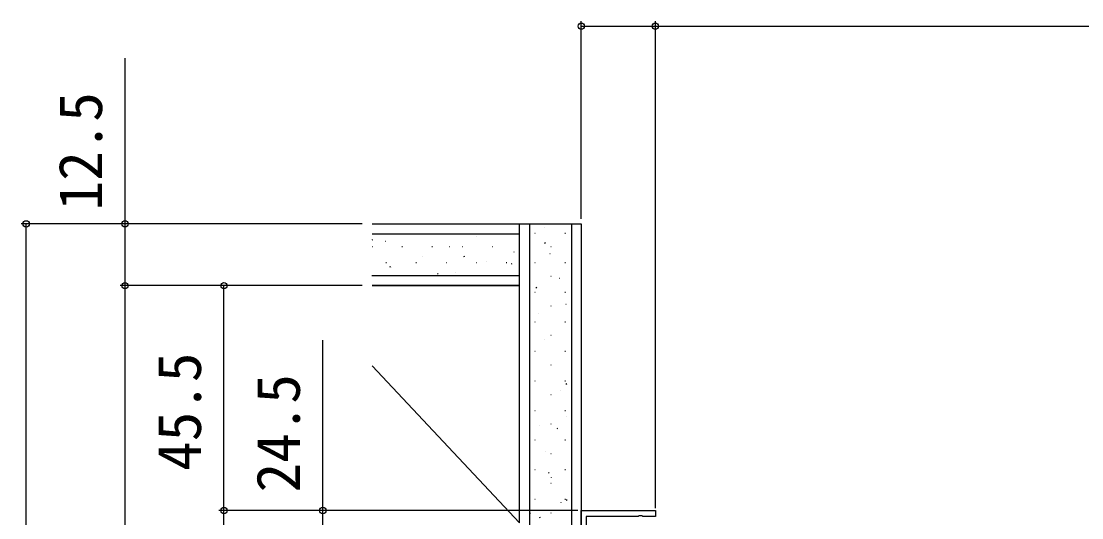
# Model space of a CAD drawing. Units: millimetres, scale not verified. Extents: x -525 to 525, y -783 to 779.
# Drawn here: x -160.7 to 53.9, y 441 to 541.5 of the extents above; entities that cross this region are included whole.
import ezdxf
from ezdxf.enums import TextEntityAlignment as Align

# ---------------------------------------------------------------- set-up
doc = ezdxf.new("R2010")
doc.units = ezdxf.units.MM
doc.header["$LTSCALE"] = 4
for name, color, linetype in [('0-2_YKK_11', 7, 'Continuous'), ('0-6_YKK_D', 6, 'Continuous'), ('0-8_YSS_K', 3, 'Continuous')]:
    doc.layers.add(name, color=color, linetype=linetype)
doc.styles.add('ＭＳ ゴシック', font='')
doc.styles.get('ＭＳ ゴシック').set_extended_font_data('MS Gothic')

msp = doc.modelspace()

# ---------------------------------------------------------------- linework, layer by layer
at = {"layer": '0-2_YKK_11'}
for points in [[(-47.381, 442.454), (-32.381, 442.454), (-32.381, 441.254), (-34.923, 441.254), (-35.106, 441.374), (-35.656, 441.374), (-35.839, 441.254), (-46.381, 441.254), (-46.381, 437.254), (-45.081, 437.254), (-45.081, 436.454), (-46.181, 436.454), (-46.181, 434.854), (-40.981, 434.854), (-40.981, 436.454), (-42.081, 436.454), (-42.081, 437.254), (-40.881, 437.254)], [(-39.881, 436.254), (-39.881, 433.754), (-47.381, 433.754), (-47.381, 442.454)]]:
    msp.add_lwpolyline(points, dxfattribs=at)
at = {"layer": '0-6_YKK_D'}
for p, q in [((-47.369, 501.454), (-47.369, 541.454)), ((-32.381, 442.91), (-32.381, 541.454)), ((-32.381, 442.91), (-32.381, 541.454)), ((-47.369, 540.454), (-32.381, 540.454)), ((-32.381, 540.454), (321.619, 540.454)), ((-91.66, 500.454), (-160.66, 500.454)), ((-159.66, 292.454), (-159.66, 500.454)), ((-91.66, 500.454), (-140.66, 500.454)), ((-91.66, 487.954), (-140.66, 487.954)), ((-91.66, 487.954), (-140.66, 487.954)), ((-139.66, 304.954), (-139.66, 487.954)), ((-119.66, 442.454), (-119.66, 487.954)), ((-48.081, 442.454), (-120.66, 442.454)), ((-119.66, 317.454), (-119.66, 442.454)), ((-48.081, 442.454), (-100.66, 442.454))]:
    msp.add_line(p, q, dxfattribs=at)
for points in [[(-139.66, 487.954), (-139.66, 500.454), (-139.66, 534.004)], [(-99.66, 417.954), (-99.66, 442.454), (-99.66, 476.959)]]:
    msp.add_lwpolyline(points, dxfattribs=at)
for centre in [(-47.369, 540.454), (-32.381, 540.454), (-32.381, 540.454), (-159.66, 500.454), (-139.66, 500.454), (-139.66, 487.954), (-139.66, 487.954), (-119.66, 487.954), (-119.66, 442.454), (-119.66, 442.454), (-99.66, 442.454)]:
    msp.add_circle(centre, 0.637, dxfattribs=at)
at = {"layer": '0-8_YSS_K'}
for p, q in [((-89.66, 500.454), (-47.369, 500.454)), ((-59.881, 439.954), (-59.863, 500.454)), ((-57.869, 500.454), (-57.869, 292.454)), ((-49.369, 500.454), (-49.369, 292.454)), ((-47.369, 500.454), (-47.369, 292.454)), ((-89.66, 498.454), (-59.869, 498.454)), ((-68.519, 497.829), (-68.5, 497.836)), ((-56.776, 498.596), (-56.676, 498.596)), ((-54.909, 499.706), (-54.89, 499.713)), ((-50.696, 498.596), (-50.596, 498.596)), ((-89.679, 495.846), (-89.634, 495.846)), ((-89.669, 497.216), (-89.535, 497.304)), ((-87.024, 496.958), (-87.005, 496.965)), ((-83.654, 495.846), (-83.554, 495.846)), ((-77.574, 495.846), (-77.474, 495.846)), ((-74.005, 495.886), (-73.987, 495.893)), ((-71.494, 495.846), (-71.394, 495.846)), ((-65.414, 495.846), (-65.314, 495.846)), ((-54.787, 496.543), (-54.621, 496.653)), ((-53.546, 495.846), (-53.446, 495.846)), ((-79.586, 493.91), (-79.567, 493.917)), ((-71.109, 493.83), (-70.942, 493.94)), ((-60.987, 494.815), (-60.968, 494.821)), ((-53.711, 494.449), (-53.692, 494.455)), ((-86.884, 492.616), (-86.784, 492.616)), ((-86.092, 491.748), (-85.926, 491.858)), ((-85.826, 491.701), (-85.807, 491.707)), ((-80.804, 492.616), (-80.704, 492.616)), ((-74.724, 492.616), (-74.624, 492.616)), ((-68.644, 492.616), (-68.544, 492.616)), ((-66.567, 492.838), (-66.549, 492.845)), ((-62.564, 492.616), (-62.464, 492.616)), ((-61.503, 492.352), (-61.336, 492.462)), ((-56.776, 492.616), (-56.676, 492.616)), ((-50.696, 492.616), (-50.596, 492.616)), ((-59.869, 489.954), (-89.722, 489.954)), ((-76.487, 490.27), (-76.32, 490.38)), ((-72.808, 490.629), (-72.789, 490.635)), ((-53.546, 489.866), (-53.446, 489.866)), ((-51.759, 489.458), (-51.74, 489.464)), ((-89.66, 487.954), (-59.881, 487.954)), ((-59.863, 487.954), (-89.66, 487.954)), ((-56.556, 487.536), (-56.389, 487.647)), ((-56.776, 486.636), (-56.676, 486.636)), ((-50.696, 486.636), (-50.596, 486.636)), ((-53.546, 483.886), (-53.446, 483.886)), ((-50.467, 484.233), (-50.448, 484.24)), ((-56.776, 480.656), (-56.676, 480.656)), ((-56.047, 482.257), (-56.029, 482.264)), ((-50.696, 480.656), (-50.596, 480.656)), ((-54.755, 477.033), (-54.737, 477.04)), ((-53.546, 477.906), (-53.446, 477.906)), ((-56.776, 474.676), (-56.676, 474.676)), ((-50.696, 474.676), (-50.596, 474.676)), ((-89.66, 471.719), (-59.881, 439.954)), ((-53.558, 471.775), (-53.539, 471.782)), ((-53.546, 471.926), (-53.446, 471.926)), ((-56.776, 468.696), (-56.676, 468.696)), ((-50.696, 468.696), (-50.596, 468.696)), ((-50.489, 468.046), (-50.322, 468.156)), ((-53.546, 465.946), (-53.446, 465.946)), ((-51.606, 466.784), (-51.587, 466.791)), ((-57.846, 464.575), (-57.827, 464.581)), ((-56.776, 462.716), (-56.676, 462.716)), ((-50.696, 462.716), (-50.596, 462.716)), ((-50.314, 461.56), (-50.295, 461.567)), ((-55.894, 459.584), (-55.875, 459.591)), ((-53.546, 459.966), (-53.446, 459.966)), ((-52.258, 459.039), (-52.091, 459.15)), ((-56.776, 456.736), (-56.676, 456.736)), ((-50.696, 456.736), (-50.596, 456.736)), ((-54.602, 454.36), (-54.583, 454.366)), ((-53.546, 453.986), (-53.446, 453.986)), ((-56.776, 450.756), (-56.676, 450.756)), ((-50.696, 450.756), (-50.596, 450.756)), ((-54.026, 450.033), (-53.86, 450.143)), ((-53.404, 449.102), (-53.386, 449.109)), ((-53.546, 448.006), (-53.446, 448.006)), ((-56.776, 444.776), (-56.676, 444.776)), ((-51.452, 444.111), (-51.434, 444.118)), ((-50.696, 444.776), (-50.596, 444.776)), ((-50.417, 444.586), (-50.25, 444.697)), ((-53.546, 442.026), (-53.446, 442.026)), ((-57.693, 441.901), (-57.674, 441.908)), ((-55.795, 441.026), (-55.629, 441.137))]:
    msp.add_line(p, q, dxfattribs=at)

# ---------------------------------------------------------------- texts
at = {"layer": '0-6_YKK_D', "style": 'ＭＳ ゴシック'}
for s, p in [('12.5', (-141.66, 503.163)), ('45.5', (-121.66, 450.477)), ('24.5', (-101.66, 446.118))]:
    msp.add_text(s, height=8.798, rotation=90, dxfattribs=at).set_placement(p, align=Align.BOTTOM_LEFT)

doc.saveas('drawing.dxf')
